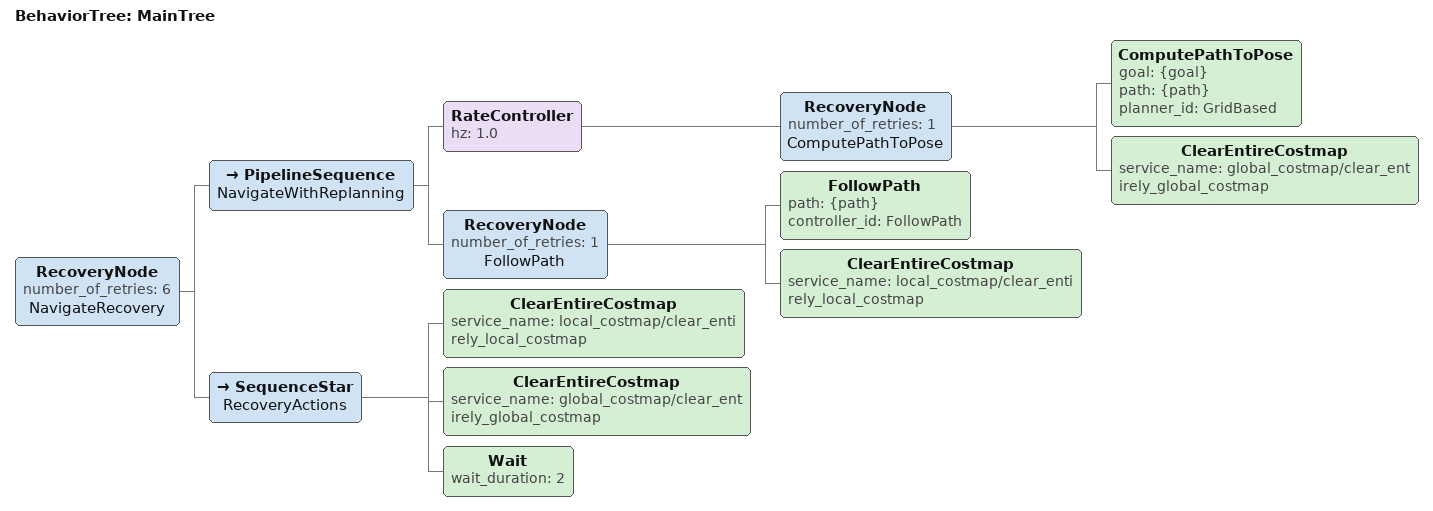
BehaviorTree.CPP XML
<!--
  This Behavior Tree replans the global path periodically at 1 Hz and it also has
  recovery actions.
-->
<root main_tree_to_execute="MainTree">
  <BehaviorTree ID="MainTree">
    <RecoveryNode number_of_retries="6" name="NavigateRecovery">
      <PipelineSequence name="NavigateWithReplanning">
        <RateController hz="1.0">
          <RecoveryNode number_of_retries="1" name="ComputePathToPose">
            <ComputePathToPose goal="{goal}" path="{path}" planner_id="GridBased"/>
            <ClearEntireCostmap service_name="global_costmap/clear_entirely_global_costmap"/>
          </RecoveryNode>
        </RateController>
        <RecoveryNode number_of_retries="1" name="FollowPath">
          <FollowPath path="{path}" controller_id="FollowPath"/>
          <ClearEntireCostmap service_name="local_costmap/clear_entirely_local_costmap"/>
        </RecoveryNode>
      </PipelineSequence>
      <SequenceStar name="RecoveryActions">
        <ClearEntireCostmap service_name="local_costmap/clear_entirely_local_costmap"/>
        <ClearEntireCostmap service_name="global_costmap/clear_entirely_global_costmap"/>
        <Wait wait_duration="2"/>
      </SequenceStar>
    </RecoveryNode>
  </BehaviorTree>
</root>
